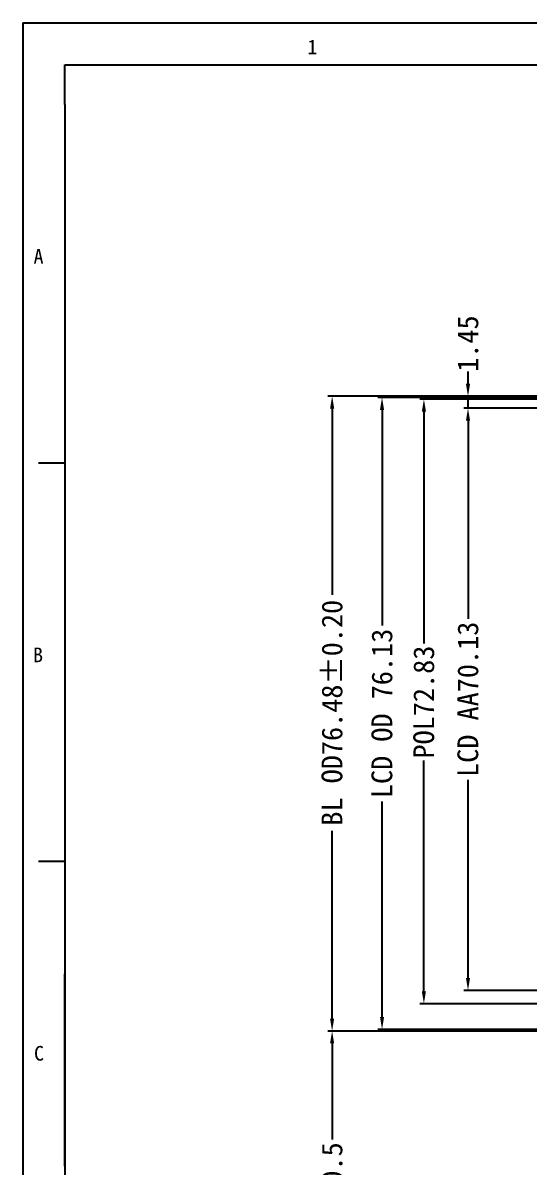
# Model space of a CAD drawing. Header units: millimetres. Extents: x 1157 to 1517, y 418 to 668.
# Drawn here: x 1156.6 to 1217.6, y 530.1 to 668 of the extents above; entities that cross this region are included whole.
import ezdxf

# ---------------------------------------------------------------- set-up
doc = ezdxf.new("R2010")
doc.units = ezdxf.units.MM
doc.layers.add('标 注', color=3, linetype='Continuous')
doc.styles.add('宋体', font='SimSun.ttf')
doc.styles.add('標注', font='txt.shx')
doc.dimstyles.new('標注', dxfattribs={"dimscale": 0, "dimtxt": 2.5, "dimasz": 1.5, "dimexe": 0.5, "dimexo": 0.3, "dimgap": 0.1, "dimtad": 0, "dimzin": 9, "dimdsep": 46, "dimtxsty": '標注', "dimcen": 0, "dimclrd": 3, "dimclre": 3, "dimclrt": 3, "dimazin": 2, "dimtfac": 1, "dimtmove": 0, "dimatfit": 3, "dimfxl": 1, "dimtolj": 1, "dimtzin": 0, "dimlwd": 25, "dimlwe": 25, "dimarcsym": 0})

# ---------------------------------------------------------------- blocks, each defined once
blk = doc.blocks.new('*D78')
at = {"color": 3, "lineweight": 25, "transparency": 16777216}
for p, q in [((1255.38, 623.02), (1193.37, 623.02)), ((1193.87, 621.52), (1193.87, 599.08)), ((1193.87, 548.04), (1193.87, 570.67)), ((1238.93, 546.54), (1193.37, 546.54))]:
    blk.add_line(p, q, dxfattribs=at)
at = {"color": 3, "transparency": 16777216}
for points in [[(1193.62, 621.52), (1194.12, 621.52), (1193.87, 623.02)], [(1193.62, 548.04), (1194.12, 548.04), (1193.87, 546.54)]]:
    blk.add_solid(points, dxfattribs=at)
at = {"layer": 'Defpoints', "color": 0, "transparency": 16777216}
for p in [(1255.68, 623.02), (1193.87, 546.54), (1239.23, 546.54)]:
    blk.add_point(p, dxfattribs=at)
at = {"color": 7, "transparency": 16777216, "insert": (1193.87, 584.88), "char_height": 2.5, "attachment_point": 5, "rotation": 90, "style": '宋体'}
blk.add_mtext('\\A1;BL OD76.48%%P0.20', dxfattribs=at)
blk = doc.blocks.new('*D79')
at = {"color": 3, "lineweight": 25, "transparency": 16777216}
for p, q in [((1255.38, 622.86), (1199.38, 622.86)), ((1199.88, 621.36), (1199.88, 595.4)), ((1199.88, 548.23), (1199.88, 574.2)), ((1239.08, 546.73), (1199.38, 546.73))]:
    blk.add_line(p, q, dxfattribs=at)
at = {"color": 3, "transparency": 16777216}
for points in [[(1199.63, 621.36), (1200.13, 621.36), (1199.88, 622.86)], [(1199.63, 548.23), (1200.13, 548.23), (1199.88, 546.73)]]:
    blk.add_solid(points, dxfattribs=at)
at = {"layer": 'Defpoints', "color": 0, "transparency": 16777216}
for p in [(1199.88, 622.86), (1255.68, 622.86), (1239.38, 546.73)]:
    blk.add_point(p, dxfattribs=at)
at = {"color": 7, "transparency": 16777216, "insert": (1199.88, 584.8), "char_height": 2.5, "attachment_point": 5, "rotation": 90, "style": '宋体'}
blk.add_mtext('\\A1;LCD OD 76.13', dxfattribs=at)
blk = doc.blocks.new('*D80')
at = {"color": 3, "lineweight": 25, "transparency": 16777216}
for p, q in [((1255.38, 621.56), (1209.73, 621.56)), ((1210.23, 620.06), (1210.23, 596.21)), ((1210.23, 552.93), (1210.23, 576.79)), ((1255.38, 551.43), (1209.73, 551.43))]:
    blk.add_line(p, q, dxfattribs=at)
at = {"color": 3, "transparency": 16777216}
for points in [[(1209.98, 620.06), (1210.48, 620.06), (1210.23, 621.56)], [(1209.98, 552.93), (1210.48, 552.93), (1210.23, 551.43)]]:
    blk.add_solid(points, dxfattribs=at)
at = {"layer": 'Defpoints', "color": 0, "transparency": 16777216}
for p in [(1255.68, 621.56), (1210.23, 551.43), (1255.68, 551.43)]:
    blk.add_point(p, dxfattribs=at)
at = {"color": 7, "transparency": 16777216, "insert": (1210.23, 586.5), "char_height": 2.5, "attachment_point": 5, "rotation": 90, "style": '宋体'}
blk.add_mtext('\\A1;LCD AA70.13', dxfattribs=at)
blk = doc.blocks.new('*D82')
at = {"color": 3, "lineweight": 25, "transparency": 16777216}
for p, q in [((1210.23, 624.51), (1210.23, 626.01)), ((1209.93, 623.01), (1209.73, 623.01)), ((1210.23, 621.56), (1210.23, 623.01)), ((1209.93, 621.56), (1209.73, 621.56)), ((1210.23, 620.06), (1210.23, 618.56))]:
    blk.add_line(p, q, dxfattribs=at)
at = {"color": 3, "transparency": 16777216}
for points in [[(1209.98, 624.51), (1210.48, 624.51), (1210.23, 623.01)], [(1209.98, 620.06), (1210.48, 620.06), (1210.23, 621.56)]]:
    blk.add_solid(points, dxfattribs=at)
at = {"layer": 'Defpoints', "color": 0, "transparency": 16777216}
for p in [(1210.23, 623.01), (1210.23, 623.01), (1210.23, 621.56)]:
    blk.add_point(p, dxfattribs=at)
at = {"color": 7, "transparency": 16777216, "insert": (1210.23, 629.35), "char_height": 2.5, "attachment_point": 5, "rotation": 90, "style": '宋体'}
blk.add_mtext('\\A1;1.45', dxfattribs=at)
blk = doc.blocks.new('*D83')
at = {"color": 3, "lineweight": 25, "transparency": 16777216}
for p, q in [((1255.38, 622.66), (1204.42, 622.66)), ((1204.92, 621.16), (1204.92, 593.23)), ((1204.92, 551.33), (1204.92, 579.11)), ((1239.27, 549.83), (1204.42, 549.83))]:
    blk.add_line(p, q, dxfattribs=at)
at = {"color": 3, "transparency": 16777216}
for points in [[(1204.67, 621.16), (1205.17, 621.16), (1204.92, 622.66)], [(1204.67, 551.33), (1205.17, 551.33), (1204.92, 549.83)]]:
    blk.add_solid(points, dxfattribs=at)
at = {"layer": 'Defpoints', "color": 0, "transparency": 16777216}
for p in [(1204.92, 622.66), (1255.68, 622.66), (1239.57, 549.83)]:
    blk.add_point(p, dxfattribs=at)
at = {"color": 7, "transparency": 16777216, "insert": (1204.92, 586.17), "char_height": 2.5, "attachment_point": 5, "rotation": 90, "style": '宋体'}
blk.add_mtext('\\A1;POL72.83', dxfattribs=at)
blk = doc.blocks.new('*D72')
at = {"color": 3, "lineweight": 25, "transparency": 16777216}
for p, q in [((1238.93, 546.54), (1193.37, 546.54)), ((1193.87, 545.04), (1193.87, 533.45)), ((1193.87, 504.23), (1193.87, 515.82)), ((1247.63, 502.73), (1193.37, 502.73))]:
    blk.add_line(p, q, dxfattribs=at)
at = {"color": 3, "transparency": 16777216}
for points in [[(1193.62, 545.04), (1194.12, 545.04), (1193.87, 546.54)], [(1193.62, 504.23), (1194.12, 504.23), (1193.87, 502.73)]]:
    blk.add_solid(points, dxfattribs=at)
at = {"layer": 'Defpoints', "color": 0, "transparency": 16777216}
for p in [(1193.87, 546.54), (1239.23, 546.54), (1247.93, 502.73)]:
    blk.add_point(p, dxfattribs=at)
at = {"color": 7, "transparency": 16777216, "insert": (1193.87, 524.63), "char_height": 2.5, "attachment_point": 5, "rotation": 90, "style": '宋体'}
blk.add_mtext('\\A1;43.81%%P0.5', dxfattribs=at)

msp = doc.modelspace()

# ---------------------------------------------------------------- linework, layer by layer
at = {"color": 7, "linetype": 'Continuous', "lineweight": -3}
for p, q in [((1156.636, 667.993), (1516.545, 667.993)), ((1156.636, 667.993), (1156.636, 417.95)), ((1161.687, 662.941), (1511.494, 662.941)), ((1161.687, 658.164), (1161.687, 423.002))]:
    msp.add_line(p, q, dxfattribs=at)
at = {"linetype": 'Continuous', "lineweight": -3}
for p, q in [((1161.687, 658.164), (1161.687, 662.941)), ((1161.687, 614.953), (1158.53, 614.953)), ((1161.687, 566.965), (1158.53, 566.965))]:
    msp.add_line(p, q, dxfattribs=at)
at = {"layer": '标 注', "color": 0, "lineweight": -3}
msp.add_line((1161.687, 530.257), (1161.687, 553.415), dxfattribs=at)

# ---------------------------------------------------------------- texts
at = {"color": 4, "linetype": 'Continuous', "lineweight": -3, "style": '宋体'}
for s, p in [('1', (1190.894, 664.204)), ('A', (1157.918, 638.973)), ('B', (1157.857, 590.969)), ('C', (1157.975, 542.973))]:
    msp.add_text(s, height=1.768, dxfattribs=at).set_placement(p)

# ---------------------------------------------------------------- dimensions: what is measured, and where the dimension line sits
at = {"color": 30}
dim = msp.add_linear_dim(base=(1210.23, 623.011), p1=(1210.23, 621.562), p2=(1210.23, 623.011), angle=90, dimstyle='標注', override={"dimscale": 1, "dimzin": 1, "dimtxsty": '宋体', "dimclrt": 7, "dimarcsym": 2}, dxfattribs=at)
dim.commit()
dim.dimension.update_dxf_attribs({"geometry": '*D82', "text_midpoint": (1210.23, 629.354)})
for base, p1, p2, text, picture, middle in [((1193.872, 546.538), (1255.684, 623.016), (1239.234, 546.538), 'BL OD<>%%P0.20', '*D78', (1193.872, 584.875)), ((1199.879, 622.862), (1239.384, 546.734), (1255.684, 622.862), 'LCD OD <>', '*D79', (1199.879, 584.797)), ((1204.923, 622.662), (1239.571, 549.834), (1255.684, 622.662), 'POL<>', '*D83', (1204.923, 586.173))]:
    dim = msp.add_linear_dim(base=base, p1=p1, p2=p2, angle=90, text=text, dimstyle='標注', override={"dimscale": 1, "dimzin": 1, "dimtxsty": '宋体', "dimclrt": 7, "dimarcsym": 2}, dxfattribs=at)
    dim.commit()
    dim.dimension.update_dxf_attribs({"geometry": picture, "text_midpoint": middle, "dimtype": 160})
for base, p1, p2, text, picture, middle in [((1210.23, 551.434), (1255.684, 621.562), (1255.684, 551.434), 'LCD AA<>', '*D80', (1210.23, 586.498)), ((1193.872, 546.538), (1247.934, 502.73), (1239.234, 546.538), '<>%%P0.5', '*D72', (1193.872, 524.634))]:
    dim = msp.add_linear_dim(base=base, p1=p1, p2=p2, angle=90, text=text, dimstyle='標注', override={"dimscale": 1, "dimzin": 1, "dimtxsty": '宋体', "dimclrt": 7, "dimarcsym": 2}, dxfattribs=at)
    dim.commit()
    dim.dimension.update_dxf_attribs({"geometry": picture, "text_midpoint": middle})

doc.saveas('drawing.dxf')
